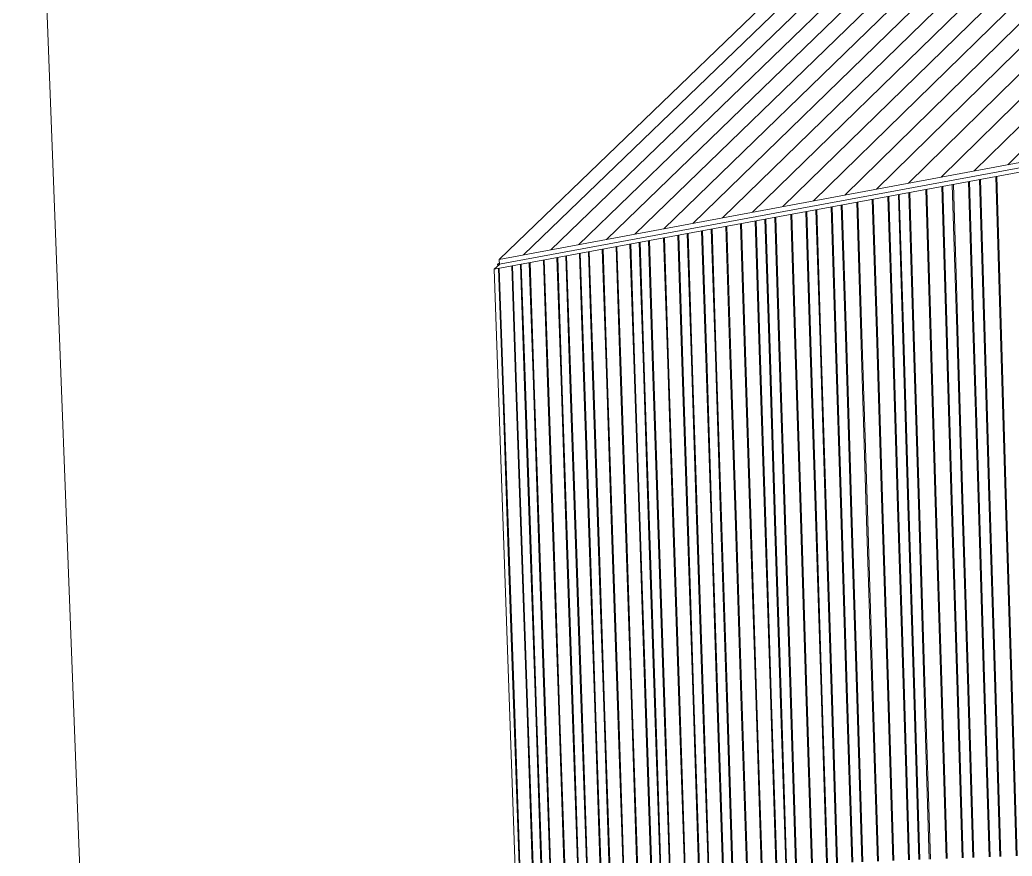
# Model space of a CAD drawing. Header units: inches. Extents: x 5690 to 5695, y -585 to 907.
# Drawn here: x 5692.5335 to 5692.659, y -584.1436 to -584.0377 of the extents above; entities that cross this region are included whole.
import ezdxf

# ---------------------------------------------------------------- set-up
doc = ezdxf.new("R2010")
doc.units = ezdxf.units.IN
doc.header["$MEASUREMENT"] = 0
for name, color, linetype, lineweight in [('A-ROOF', 132, 'Continuous', 13), ('A-ROOF-1', 132, 'Continuous', 9), ('A-ROOF-PATT-1', 132, 'Continuous', 9), ('A-WALL-PATT-1', 111, 'Continuous', 9), ('G-ANNO-SYMB-1', 111, 'Continuous', 9), ('I-WALL', 2, 'Continuous', 13), ('I-WALL-1', 2, 'Continuous', 9)]:
    doc.layers.add(name, color=color, linetype=linetype, lineweight=lineweight)

# ---------------------------------------------------------------- blocks, each defined once
blk = doc.blocks.new('FP_97-3D View 1 Copy 1 Copy 1')
at = {"layer": 'A-WALL-PATT-1'}
for p, q in [((-4883.84967, -584.07478), (-4883.85019, -584.05759)), ((-4883.84954, -584.07475), (-4883.85005, -584.05756)), ((-4883.8565, -584.07584), (-4883.85702, -584.05885)), ((-4883.85637, -584.07582), (-4883.85689, -584.05882)), ((-4883.85516, -584.07563), (-4883.85568, -584.0586)), ((-4883.85503, -584.07561), (-4883.85555, -584.05857)), ((-4883.85311, -584.07531), (-4883.85363, -584.05822)), ((-4883.85298, -584.07529), (-4883.85349, -584.05819)), ((-4883.85175, -584.0751), (-4883.85226, -584.05797)), ((-4883.85161, -584.07508), (-4883.85213, -584.05794)), ((-4883.86331, -584.07689), (-4883.86383, -584.0601)), ((-4883.86318, -584.07687), (-4883.8637, -584.06008)), ((-4883.86199, -584.07669), (-4883.86251, -584.05986)), ((-4883.86187, -584.07667), (-4883.86239, -584.05984)), ((-4883.86067, -584.07648), (-4883.86119, -584.05962)), ((-4883.86054, -584.07646), (-4883.86107, -584.05959)), ((-4883.85853, -584.07615), (-4883.85905, -584.05922)), ((-4883.8584, -584.07613), (-4883.85892, -584.0592)), ((-4883.87049, -584.078), (-4883.87101, -584.06143)), ((-4883.87037, -584.07799), (-4883.87089, -584.0614)), ((-4883.86921, -584.07781), (-4883.86973, -584.06119)), ((-4883.86908, -584.07779), (-4883.86961, -584.06117)), ((-4883.86725, -584.0775), (-4883.86778, -584.06083)), ((-4883.86713, -584.07748), (-4883.86765, -584.06081)), ((-4883.86529, -584.0772), (-4883.86581, -584.06047)), ((-4883.86516, -584.07718), (-4883.86568, -584.06044)), ((-4883.87762, -584.07911), (-4883.87814, -584.06274)), ((-4883.8775, -584.07909), (-4883.87802, -584.06272)), ((-4883.8756, -584.0788), (-4883.87612, -584.06237)), ((-4883.87548, -584.07878), (-4883.876, -584.06235)), ((-4883.87369, -584.0785), (-4883.87421, -584.06202)), ((-4883.87357, -584.07848), (-4883.87409, -584.06199)), ((-4883.87242, -584.0783), (-4883.87295, -584.06178)), ((-4883.8723, -584.07829), (-4883.87282, -584.06176)), ((-4883.88382, -584.08007), (-4883.88435, -584.06389)), ((-4883.8837, -584.08005), (-4883.88423, -584.06386)), ((-4883.88197, -584.07978), (-4883.88249, -584.06354)), ((-4883.88185, -584.07977), (-4883.88237, -584.06352)), ((-4883.8801, -584.0795), (-4883.88062, -584.0632)), ((-4883.87998, -584.07948), (-4883.8805, -584.06318)), ((-4883.87886, -584.0793), (-4883.87939, -584.06297)), ((-4883.87874, -584.07928), (-4883.87927, -584.06295)), ((-4883.88989, -584.08101), (-4883.89042, -584.06501)), ((-4883.88977, -584.081), (-4883.8903, -584.06498)), ((-4883.88869, -584.08083), (-4883.88922, -584.06478)), ((-4883.88858, -584.08081), (-4883.8891, -584.06476)), ((-4883.88687, -584.08055), (-4883.8874, -584.06445)), ((-4883.88675, -584.08053), (-4883.88728, -584.06443)), ((-4883.88566, -584.08036), (-4883.88619, -584.06423)), ((-4883.88555, -584.08034), (-4883.88607, -584.0642)), ((-4883.8977, -584.08223), (-4883.89823, -584.06645)), ((-4883.89759, -584.08221), (-4883.89812, -584.06643)), ((-4883.89594, -584.08195), (-4883.89647, -584.06612)), ((-4883.89583, -584.08193), (-4883.89635, -584.0661)), ((-4883.89477, -584.08177), (-4883.8953, -584.06591)), ((-4883.89466, -584.08175), (-4883.89518, -584.06588)), ((-4883.8936, -584.08159), (-4883.89412, -584.06569)), ((-4883.89348, -584.08157), (-4883.89401, -584.06567)), ((-4883.89169, -584.08129), (-4883.89222, -584.06534)), ((-4883.89158, -584.08128), (-4883.8921, -584.06532)), ((-4883.90406, -584.08321), (-4883.90458, -584.06762)), ((-4883.90395, -584.08319), (-4883.90448, -584.0676)), ((-4883.90233, -584.08294), (-4883.90286, -584.0673)), ((-4883.90222, -584.08293), (-4883.90275, -584.06728)), ((-4883.90119, -584.08277), (-4883.90172, -584.06709)), ((-4883.90108, -584.08275), (-4883.90161, -584.06707)), ((-4883.89945, -584.0825), (-4883.89998, -584.06677)), ((-4883.89934, -584.08248), (-4883.89987, -584.06675)), ((-4883.9109, -584.08427), (-4883.91143, -584.06888)), ((-4883.9108, -584.08426), (-4883.91133, -584.06886)), ((-4883.9098, -584.0841), (-4883.91033, -584.06868)), ((-4883.90969, -584.08409), (-4883.91022, -584.06866)), ((-4883.90869, -584.08393), (-4883.90922, -584.06847)), ((-4883.90858, -584.08391), (-4883.90911, -584.06845)), ((-4883.90689, -584.08365), (-4883.90742, -584.06814)), ((-4883.90678, -584.08363), (-4883.90731, -584.06812)), ((-4883.90519, -584.08339), (-4883.90571, -584.06783)), ((-4883.90508, -584.08337), (-4883.90561, -584.06781)), ((-4883.91257, -584.08453), (-4883.9131, -584.06919)), ((-4883.91247, -584.08452), (-4883.913, -584.06917)), ((-4883.85241, -584.09817), (-4883.85311, -584.07531)), ((-4883.85311, -584.07531), (-4883.85311, -584.07531)), ((-4883.85228, -584.09815), (-4883.85298, -584.07529)), ((-4883.85298, -584.07529), (-4883.85298, -584.07529)), ((-4883.85105, -584.09801), (-4883.85175, -584.0751)), ((-4883.85175, -584.0751), (-4883.85175, -584.0751)), ((-4883.85092, -584.09799), (-4883.85161, -584.07508)), ((-4883.85161, -584.07508), (-4883.85161, -584.07508)), ((-4883.84898, -584.09777), (-4883.84967, -584.07478)), ((-4883.84967, -584.07478), (-4883.84967, -584.07478)), ((-4883.84885, -584.09775), (-4883.84954, -584.07475)), ((-4883.84954, -584.07475), (-4883.84954, -584.07475)), ((-4883.85998, -584.09904), (-4883.86067, -584.07648)), ((-4883.86067, -584.07648), (-4883.86067, -584.07648)), ((-4883.85985, -584.09903), (-4883.86054, -584.07646)), ((-4883.86054, -584.07646), (-4883.86054, -584.07646)), ((-4883.85784, -584.09879), (-4883.85853, -584.07615)), ((-4883.85853, -584.07615), (-4883.85853, -584.07615)), ((-4883.85771, -584.09878), (-4883.8584, -584.07613)), ((-4883.8584, -584.07613), (-4883.8584, -584.07613)), ((-4883.85581, -584.09856), (-4883.8565, -584.07584)), ((-4883.8565, -584.07584), (-4883.8565, -584.07584)), ((-4883.85568, -584.09854), (-4883.85637, -584.07582)), ((-4883.85637, -584.07582), (-4883.85637, -584.07582)), ((-4883.85446, -584.0984), (-4883.85516, -584.07563)), ((-4883.85516, -584.07563), (-4883.85516, -584.07563)), ((-4883.85433, -584.09839), (-4883.85503, -584.07561)), ((-4883.85503, -584.07561), (-4883.85503, -584.07561)), ((-4883.86851, -584.10003), (-4883.86921, -584.07781)), ((-4883.86921, -584.07781), (-4883.86921, -584.07781)), ((-4883.86838, -584.10002), (-4883.86908, -584.07779)), ((-4883.86908, -584.07779), (-4883.86908, -584.07779)), ((-4883.86656, -584.0998), (-4883.86725, -584.0775)), ((-4883.86725, -584.0775), (-4883.86725, -584.0775)), ((-4883.86643, -584.09979), (-4883.86713, -584.07748)), ((-4883.86713, -584.07748), (-4883.86713, -584.07748)), ((-4883.86459, -584.09958), (-4883.86529, -584.0772)), ((-4883.86529, -584.0772), (-4883.86529, -584.0772)), ((-4883.86446, -584.09956), (-4883.86516, -584.07718)), ((-4883.86516, -584.07718), (-4883.86516, -584.07718)), ((-4883.86261, -584.09935), (-4883.86331, -584.07689)), ((-4883.86331, -584.07689), (-4883.86331, -584.07689)), ((-4883.86248, -584.09933), (-4883.86318, -584.07687)), ((-4883.86318, -584.07687), (-4883.86318, -584.07687)), ((-4883.8613, -584.0992), (-4883.86199, -584.07669)), ((-4883.86199, -584.07669), (-4883.86199, -584.07669)), ((-4883.86117, -584.09918), (-4883.86187, -584.07667)), ((-4883.86187, -584.07667), (-4883.86187, -584.07667)), ((-4883.8749, -584.10077), (-4883.8756, -584.0788)), ((-4883.8756, -584.0788), (-4883.8756, -584.0788)), ((-4883.87478, -584.10076), (-4883.87548, -584.07878)), ((-4883.87548, -584.07878), (-4883.87548, -584.07878)), ((-4883.87299, -584.10055), (-4883.87369, -584.0785)), ((-4883.87369, -584.0785), (-4883.87369, -584.0785)), ((-4883.87287, -584.10054), (-4883.87357, -584.07848)), ((-4883.87357, -584.07848), (-4883.87357, -584.07848)), ((-4883.87172, -584.1004), (-4883.87242, -584.0783)), ((-4883.87242, -584.0783), (-4883.87242, -584.0783)), ((-4883.8716, -584.10039), (-4883.8723, -584.07829)), ((-4883.8723, -584.07829), (-4883.8723, -584.07829)), ((-4883.86979, -584.10018), (-4883.87049, -584.078)), ((-4883.87049, -584.078), (-4883.87049, -584.078)), ((-4883.86967, -584.10017), (-4883.87037, -584.07799)), ((-4883.87037, -584.07799), (-4883.87037, -584.07799)), ((-4883.88312, -584.10173), (-4883.88382, -584.08007)), ((-4883.88382, -584.08007), (-4883.88382, -584.08007)), ((-4883.883, -584.10171), (-4883.8837, -584.08005)), ((-4883.8837, -584.08005), (-4883.8837, -584.08005)), ((-4883.88126, -584.10151), (-4883.88197, -584.07978)), ((-4883.88197, -584.07978), (-4883.88197, -584.07978)), ((-4883.88114, -584.1015), (-4883.88185, -584.07977)), ((-4883.88185, -584.07977), (-4883.88185, -584.07977)), ((-4883.8794, -584.10129), (-4883.8801, -584.0795)), ((-4883.8801, -584.0795), (-4883.8801, -584.0795)), ((-4883.87928, -584.10128), (-4883.87998, -584.07948)), ((-4883.87998, -584.07948), (-4883.87998, -584.07948)), ((-4883.87816, -584.10115), (-4883.87886, -584.0793)), ((-4883.87886, -584.0793), (-4883.87886, -584.0793)), ((-4883.87804, -584.10114), (-4883.87874, -584.07928)), ((-4883.87874, -584.07928), (-4883.87874, -584.07928)), ((-4883.87691, -584.10101), (-4883.87762, -584.07911)), ((-4883.87762, -584.07911), (-4883.87762, -584.07911)), ((-4883.87679, -584.10099), (-4883.8775, -584.07909)), ((-4883.8775, -584.07909), (-4883.8775, -584.07909)), ((-4883.89289, -584.10286), (-4883.8936, -584.08159)), ((-4883.8936, -584.08159), (-4883.8936, -584.08159)), ((-4883.89278, -584.10285), (-4883.89348, -584.08157)), ((-4883.89348, -584.08157), (-4883.89348, -584.08157)), ((-4883.89099, -584.10264), (-4883.89169, -584.08129)), ((-4883.89169, -584.08129), (-4883.89169, -584.08129)), ((-4883.89087, -584.10262), (-4883.89158, -584.08128)), ((-4883.89158, -584.08128), (-4883.89158, -584.08128)), ((-4883.88918, -584.10243), (-4883.88989, -584.08101)), ((-4883.88989, -584.08101), (-4883.88989, -584.08101)), ((-4883.88907, -584.10242), (-4883.88977, -584.081)), ((-4883.88977, -584.081), (-4883.88977, -584.081)), ((-4883.88799, -584.10229), (-4883.88869, -584.08083)), ((-4883.88869, -584.08083), (-4883.88869, -584.08083)), ((-4883.88787, -584.10228), (-4883.88858, -584.08081)), ((-4883.88858, -584.08081), (-4883.88858, -584.08081)), ((-4883.88617, -584.10208), (-4883.88687, -584.08055)), ((-4883.88687, -584.08055), (-4883.88687, -584.08055)), ((-4883.88605, -584.10207), (-4883.88675, -584.08053)), ((-4883.88675, -584.08053), (-4883.88675, -584.08053)), ((-4883.88496, -584.10194), (-4883.88566, -584.08036)), ((-4883.88566, -584.08036), (-4883.88566, -584.08036)), ((-4883.88484, -584.10193), (-4883.88555, -584.08034)), ((-4883.88555, -584.08034), (-4883.88555, -584.08034)), ((-4883.90049, -584.10374), (-4883.90119, -584.08277)), ((-4883.90119, -584.08277), (-4883.90119, -584.08277)), ((-4883.90037, -584.10373), (-4883.90108, -584.08275)), ((-4883.90108, -584.08275), (-4883.90108, -584.08275)), ((-4883.89875, -584.10354), (-4883.89945, -584.0825)), ((-4883.89945, -584.0825), (-4883.89945, -584.0825)), ((-4883.89863, -584.10352), (-4883.89934, -584.08248)), ((-4883.89934, -584.08248), (-4883.89934, -584.08248)), ((-4883.89699, -584.10333), (-4883.8977, -584.08223)), ((-4883.8977, -584.08223), (-4883.8977, -584.08223)), ((-4883.89688, -584.10332), (-4883.89759, -584.08221)), ((-4883.89759, -584.08221), (-4883.89759, -584.08221)), ((-4883.89523, -584.10313), (-4883.89594, -584.08195)), ((-4883.89594, -584.08195), (-4883.89594, -584.08195)), ((-4883.89512, -584.10312), (-4883.89583, -584.08193)), ((-4883.89583, -584.08193), (-4883.89583, -584.08193)), ((-4883.89406, -584.10299), (-4883.89477, -584.08177)), ((-4883.89477, -584.08177), (-4883.89477, -584.08177)), ((-4883.89395, -584.10298), (-4883.89466, -584.08175)), ((-4883.89466, -584.08175), (-4883.89466, -584.08175)), ((-4883.90909, -584.10474), (-4883.9098, -584.0841)), ((-4883.9098, -584.0841), (-4883.9098, -584.0841)), ((-4883.90898, -584.10472), (-4883.90969, -584.08409)), ((-4883.90969, -584.08409), (-4883.90969, -584.08409)), ((-4883.90798, -584.10461), (-4883.90869, -584.08393)), ((-4883.90869, -584.08393), (-4883.90869, -584.08393)), ((-4883.90787, -584.1046), (-4883.90858, -584.08391)), ((-4883.90858, -584.08391), (-4883.90858, -584.08391)), ((-4883.90618, -584.1044), (-4883.90689, -584.08365)), ((-4883.90689, -584.08365), (-4883.90689, -584.08365)), ((-4883.90607, -584.10439), (-4883.90678, -584.08363)), ((-4883.90678, -584.08363), (-4883.90678, -584.08363)), ((-4883.90448, -584.1042), (-4883.90519, -584.08339)), ((-4883.90519, -584.08339), (-4883.90519, -584.08339)), ((-4883.90437, -584.10419), (-4883.90508, -584.08337)), ((-4883.90508, -584.08337), (-4883.90508, -584.08337)), ((-4883.90335, -584.10407), (-4883.90406, -584.08321)), ((-4883.90406, -584.08321), (-4883.90406, -584.08321)), ((-4883.90324, -584.10406), (-4883.90395, -584.08319)), ((-4883.90395, -584.08319), (-4883.90395, -584.08319)), ((-4883.90163, -584.10387), (-4883.90233, -584.08294)), ((-4883.90233, -584.08294), (-4883.90233, -584.08294)), ((-4883.90152, -584.10386), (-4883.90222, -584.08293)), ((-4883.90222, -584.08293), (-4883.90222, -584.08293)), ((-4883.91186, -584.10506), (-4883.91257, -584.08453)), ((-4883.91257, -584.08453), (-4883.91257, -584.08453)), ((-4883.91176, -584.10505), (-4883.91247, -584.08452)), ((-4883.91247, -584.08452), (-4883.91247, -584.08452)), ((-4883.9102, -584.10487), (-4883.9109, -584.08427)), ((-4883.9109, -584.08427), (-4883.9109, -584.08427)), ((-4883.91009, -584.10485), (-4883.9108, -584.08426)), ((-4883.9108, -584.08426), (-4883.9108, -584.08426)), ((-4883.84829, -584.12068), (-4883.84898, -584.09777)), ((-4883.84898, -584.09777), (-4883.84898, -584.09777)), ((-4883.84816, -584.12067), (-4883.84885, -584.09775)), ((-4883.84885, -584.09775), (-4883.84885, -584.09775)), ((-4883.85928, -584.12153), (-4883.85998, -584.09904)), ((-4883.85998, -584.09904), (-4883.85998, -584.09904)), ((-4883.85915, -584.12152), (-4883.85985, -584.09903)), ((-4883.85985, -584.09903), (-4883.85985, -584.09903)), ((-4883.85714, -584.12137), (-4883.85784, -584.09879)), ((-4883.85784, -584.09879), (-4883.85784, -584.09879)), ((-4883.85701, -584.12136), (-4883.85771, -584.09878)), ((-4883.85771, -584.09878), (-4883.85771, -584.09878)), ((-4883.85512, -584.12121), (-4883.85581, -584.09856)), ((-4883.85581, -584.09856), (-4883.85581, -584.09856)), ((-4883.85499, -584.1212), (-4883.85568, -584.09854)), ((-4883.85568, -584.09854), (-4883.85568, -584.09854)), ((-4883.85377, -584.12111), (-4883.85446, -584.0984)), ((-4883.85446, -584.0984), (-4883.85446, -584.0984)), ((-4883.85364, -584.1211), (-4883.85433, -584.09839)), ((-4883.85433, -584.09839), (-4883.85433, -584.09839)), ((-4883.85172, -584.12095), (-4883.85241, -584.09817)), ((-4883.85241, -584.09817), (-4883.85241, -584.09817)), ((-4883.85159, -584.12094), (-4883.85228, -584.09815)), ((-4883.85228, -584.09815), (-4883.85228, -584.09815)), ((-4883.85036, -584.12084), (-4883.85105, -584.09801)), ((-4883.85105, -584.09801), (-4883.85105, -584.09801)), ((-4883.85023, -584.12083), (-4883.85092, -584.09799)), ((-4883.85092, -584.09799), (-4883.85092, -584.09799)), ((-4883.87102, -584.12244), (-4883.87172, -584.1004)), ((-4883.87172, -584.1004), (-4883.87172, -584.1004)), ((-4883.8709, -584.12243), (-4883.8716, -584.10039)), ((-4883.8716, -584.10039), (-4883.8716, -584.10039)), ((-4883.86909, -584.12229), (-4883.86979, -584.10018)), ((-4883.86979, -584.10018), (-4883.86979, -584.10018)), ((-4883.86897, -584.12228), (-4883.86967, -584.10017)), ((-4883.86967, -584.10017), (-4883.86967, -584.10017)), ((-4883.86781, -584.12219), (-4883.86851, -584.10003)), ((-4883.86851, -584.10003), (-4883.86851, -584.10003)), ((-4883.86769, -584.12218), (-4883.86838, -584.10002)), ((-4883.86838, -584.10002), (-4883.86838, -584.10002)), ((-4883.86586, -584.12204), (-4883.86656, -584.0998)), ((-4883.86656, -584.0998), (-4883.86656, -584.0998)), ((-4883.86573, -584.12203), (-4883.86643, -584.09979)), ((-4883.86643, -584.09979), (-4883.86643, -584.09979)), ((-4883.86389, -584.12189), (-4883.86459, -584.09958)), ((-4883.86459, -584.09958), (-4883.86459, -584.09958)), ((-4883.86377, -584.12188), (-4883.86446, -584.09956)), ((-4883.86446, -584.09956), (-4883.86446, -584.09956)), ((-4883.86191, -584.12173), (-4883.86261, -584.09935)), ((-4883.86261, -584.09935), (-4883.86261, -584.09935)), ((-4883.86179, -584.12172), (-4883.86248, -584.09933)), ((-4883.86248, -584.09933), (-4883.86248, -584.09933)), ((-4883.8606, -584.12163), (-4883.8613, -584.0992)), ((-4883.8613, -584.0992), (-4883.8613, -584.0992)), ((-4883.86047, -584.12162), (-4883.86117, -584.09918)), ((-4883.86117, -584.09918), (-4883.86117, -584.09918)), ((-4883.88056, -584.12317), (-4883.88126, -584.10151)), ((-4883.88126, -584.10151), (-4883.88126, -584.10151)), ((-4883.88044, -584.12316), (-4883.88114, -584.1015)), ((-4883.88114, -584.1015), (-4883.88114, -584.1015)), ((-4883.8787, -584.12303), (-4883.8794, -584.10129)), ((-4883.8794, -584.10129), (-4883.8794, -584.10129)), ((-4883.87858, -584.12302), (-4883.87928, -584.10128)), ((-4883.87928, -584.10128), (-4883.87928, -584.10128)), ((-4883.87746, -584.12293), (-4883.87816, -584.10115)), ((-4883.87816, -584.10115), (-4883.87816, -584.10115)), ((-4883.87734, -584.12292), (-4883.87804, -584.10114)), ((-4883.87804, -584.10114), (-4883.87804, -584.10114)), ((-4883.87621, -584.12284), (-4883.87691, -584.10101)), ((-4883.87691, -584.10101), (-4883.87691, -584.10101)), ((-4883.87609, -584.12283), (-4883.87679, -584.10099)), ((-4883.87679, -584.10099), (-4883.87679, -584.10099)), ((-4883.8742, -584.12268), (-4883.8749, -584.10077)), ((-4883.8749, -584.10077), (-4883.8749, -584.10077)), ((-4883.87408, -584.12267), (-4883.87478, -584.10076)), ((-4883.87478, -584.10076), (-4883.87478, -584.10076)), ((-4883.87229, -584.12253), (-4883.87299, -584.10055)), ((-4883.87299, -584.10055), (-4883.87299, -584.10055)), ((-4883.87217, -584.12252), (-4883.87287, -584.10054)), ((-4883.87287, -584.10054), (-4883.87287, -584.10054)), ((-4883.89219, -584.12407), (-4883.89289, -584.10286)), ((-4883.89289, -584.10286), (-4883.89289, -584.10286)), ((-4883.89207, -584.12406), (-4883.89278, -584.10285)), ((-4883.89278, -584.10285), (-4883.89278, -584.10285)), ((-4883.89028, -584.12392), (-4883.89099, -584.10264)), ((-4883.89099, -584.10264), (-4883.89099, -584.10264)), ((-4883.89017, -584.12391), (-4883.89087, -584.10262)), ((-4883.89087, -584.10262), (-4883.89087, -584.10262)), ((-4883.88848, -584.12378), (-4883.88918, -584.10243)), ((-4883.88918, -584.10243), (-4883.88918, -584.10243)), ((-4883.88837, -584.12377), (-4883.88907, -584.10242)), ((-4883.88907, -584.10242), (-4883.88907, -584.10242)), ((-4883.88729, -584.12369), (-4883.88799, -584.10229)), ((-4883.88799, -584.10229), (-4883.88799, -584.10229)), ((-4883.88717, -584.12368), (-4883.88787, -584.10228)), ((-4883.88787, -584.10228), (-4883.88787, -584.10228)), ((-4883.88546, -584.12355), (-4883.88617, -584.10208)), ((-4883.88617, -584.10208), (-4883.88617, -584.10208)), ((-4883.88535, -584.12354), (-4883.88605, -584.10207)), ((-4883.88605, -584.10207), (-4883.88605, -584.10207)), ((-4883.88426, -584.12345), (-4883.88496, -584.10194)), ((-4883.88496, -584.10194), (-4883.88496, -584.10194)), ((-4883.88414, -584.12345), (-4883.88484, -584.10193)), ((-4883.88484, -584.10193), (-4883.88484, -584.10193)), ((-4883.88242, -584.12331), (-4883.88312, -584.10173)), ((-4883.88312, -584.10173), (-4883.88312, -584.10173)), ((-4883.8823, -584.1233), (-4883.883, -584.10171)), ((-4883.883, -584.10171), (-4883.883, -584.10171)), ((-4883.90366, -584.12495), (-4883.90437, -584.10419)), ((-4883.90437, -584.10419), (-4883.90437, -584.10419)), ((-4883.90264, -584.12487), (-4883.90335, -584.10407)), ((-4883.90335, -584.10407), (-4883.90335, -584.10407)), ((-4883.90253, -584.12486), (-4883.90324, -584.10406)), ((-4883.90324, -584.10406), (-4883.90324, -584.10406)), ((-4883.90092, -584.12474), (-4883.90163, -584.10387)), ((-4883.90163, -584.10387), (-4883.90163, -584.10387)), ((-4883.90081, -584.12473), (-4883.90152, -584.10386)), ((-4883.90152, -584.10386), (-4883.90152, -584.10386)), ((-4883.89978, -584.12465), (-4883.90049, -584.10374)), ((-4883.90049, -584.10374), (-4883.90049, -584.10374)), ((-4883.89967, -584.12464), (-4883.90037, -584.10373)), ((-4883.90037, -584.10373), (-4883.90037, -584.10373)), ((-4883.89804, -584.12452), (-4883.89875, -584.10354)), ((-4883.89875, -584.10354), (-4883.89875, -584.10354)), ((-4883.89793, -584.12451), (-4883.89863, -584.10352)), ((-4883.89863, -584.10352), (-4883.89863, -584.10352)), ((-4883.89629, -584.12438), (-4883.89699, -584.10333)), ((-4883.89699, -584.10333), (-4883.89699, -584.10333)), ((-4883.89618, -584.12437), (-4883.89688, -584.10332)), ((-4883.89688, -584.10332), (-4883.89688, -584.10332)), ((-4883.89453, -584.12425), (-4883.89523, -584.10313)), ((-4883.89523, -584.10313), (-4883.89523, -584.10313)), ((-4883.89442, -584.12424), (-4883.89512, -584.10312)), ((-4883.89512, -584.10312), (-4883.89512, -584.10312)), ((-4883.89336, -584.12416), (-4883.89406, -584.10299)), ((-4883.89406, -584.10299), (-4883.89406, -584.10299)), ((-4883.89325, -584.12415), (-4883.89395, -584.10298)), ((-4883.89395, -584.10298), (-4883.89395, -584.10298)), ((-4883.91116, -584.12553), (-4883.91186, -584.10506)), ((-4883.91186, -584.10506), (-4883.91186, -584.10506)), ((-4883.91105, -584.12552), (-4883.91176, -584.10505)), ((-4883.91176, -584.10505), (-4883.91176, -584.10505)), ((-4883.90949, -584.1254), (-4883.9102, -584.10487)), ((-4883.9102, -584.10487), (-4883.9102, -584.10487)), ((-4883.90938, -584.12539), (-4883.91009, -584.10485)), ((-4883.91009, -584.10485), (-4883.91009, -584.10485)), ((-4883.90839, -584.12531), (-4883.90909, -584.10474)), ((-4883.90909, -584.10474), (-4883.90909, -584.10474)), ((-4883.90828, -584.1253), (-4883.90898, -584.10472)), ((-4883.90898, -584.10472), (-4883.90898, -584.10472)), ((-4883.90728, -584.12523), (-4883.90798, -584.10461)), ((-4883.90798, -584.10461), (-4883.90798, -584.10461)), ((-4883.90717, -584.12522), (-4883.90787, -584.1046)), ((-4883.90787, -584.1046), (-4883.90787, -584.1046)), ((-4883.90548, -584.12509), (-4883.90618, -584.1044)), ((-4883.90618, -584.1044), (-4883.90618, -584.1044)), ((-4883.90537, -584.12508), (-4883.90607, -584.10439)), ((-4883.90607, -584.10439), (-4883.90607, -584.10439)), ((-4883.90377, -584.12496), (-4883.90448, -584.1042)), ((-4883.90448, -584.1042), (-4883.90448, -584.1042)), ((-4883.86122, -584.14405), (-4883.86191, -584.12173)), ((-4883.86191, -584.12173), (-4883.86191, -584.12173)), ((-4883.86109, -584.14405), (-4883.86179, -584.12172)), ((-4883.86179, -584.12172), (-4883.86179, -584.12172)), ((-4883.85991, -584.144), (-4883.8606, -584.12163)), ((-4883.8606, -584.12163), (-4883.8606, -584.12163)), ((-4883.85978, -584.144), (-4883.86047, -584.12162)), ((-4883.86047, -584.12162), (-4883.86047, -584.12162)), ((-4883.85859, -584.14395), (-4883.85928, -584.12153)), ((-4883.85928, -584.12153), (-4883.85928, -584.12153)), ((-4883.85846, -584.14394), (-4883.85915, -584.12152)), ((-4883.85915, -584.12152), (-4883.85915, -584.12152)), ((-4883.85645, -584.14387), (-4883.85714, -584.12137)), ((-4883.85714, -584.12137), (-4883.85714, -584.12137)), ((-4883.85632, -584.14386), (-4883.85701, -584.12136)), ((-4883.85701, -584.12136), (-4883.85701, -584.12136)), ((-4883.85443, -584.14379), (-4883.85512, -584.12121)), ((-4883.85512, -584.12121), (-4883.85512, -584.12121)), ((-4883.8543, -584.14379), (-4883.85499, -584.1212)), ((-4883.85499, -584.1212), (-4883.85499, -584.1212)), ((-4883.85308, -584.14374), (-4883.85377, -584.12111)), ((-4883.85377, -584.12111), (-4883.85377, -584.12111)), ((-4883.85295, -584.14373), (-4883.85364, -584.1211)), ((-4883.85364, -584.1211), (-4883.85364, -584.1211)), ((-4883.85103, -584.14366), (-4883.85172, -584.12095)), ((-4883.85172, -584.12095), (-4883.85172, -584.12095)), ((-4883.8509, -584.14366), (-4883.85159, -584.12094)), ((-4883.85159, -584.12094), (-4883.85159, -584.12094)), ((-4883.84967, -584.14361), (-4883.85036, -584.12084)), ((-4883.85036, -584.12084), (-4883.85036, -584.12084)), ((-4883.84954, -584.1436), (-4883.85023, -584.12083)), ((-4883.85023, -584.12083), (-4883.85023, -584.12083)), ((-4883.8476, -584.14353), (-4883.84829, -584.12068)), ((-4883.84829, -584.12068), (-4883.84829, -584.12068)), ((-4883.84747, -584.14352), (-4883.84816, -584.12067)), ((-4883.84816, -584.12067), (-4883.84816, -584.12067)), ((-4883.87788, -584.14469), (-4883.87858, -584.12302)), ((-4883.87858, -584.12302), (-4883.87858, -584.12302)), ((-4883.87676, -584.14465), (-4883.87746, -584.12293)), ((-4883.87746, -584.12293), (-4883.87746, -584.12293)), ((-4883.87664, -584.14464), (-4883.87734, -584.12292)), ((-4883.87734, -584.12292), (-4883.87734, -584.12292)), ((-4883.87552, -584.1446), (-4883.87621, -584.12284)), ((-4883.87621, -584.12284), (-4883.87621, -584.12284)), ((-4883.8754, -584.14459), (-4883.87609, -584.12283)), ((-4883.87609, -584.12283), (-4883.87609, -584.12283)), ((-4883.8735, -584.14452), (-4883.8742, -584.12268)), ((-4883.8742, -584.12268), (-4883.8742, -584.12268)), ((-4883.87338, -584.14452), (-4883.87408, -584.12267)), ((-4883.87408, -584.12267), (-4883.87408, -584.12267)), ((-4883.87159, -584.14445), (-4883.87229, -584.12253)), ((-4883.87229, -584.12253), (-4883.87229, -584.12253)), ((-4883.87147, -584.14444), (-4883.87217, -584.12252)), ((-4883.87217, -584.12252), (-4883.87217, -584.12252)), ((-4883.87033, -584.1444), (-4883.87102, -584.12244)), ((-4883.87102, -584.12244), (-4883.87102, -584.12244)), ((-4883.8702, -584.14439), (-4883.8709, -584.12243)), ((-4883.8709, -584.12243), (-4883.8709, -584.12243)), ((-4883.8684, -584.14433), (-4883.86909, -584.12229)), ((-4883.86909, -584.12229), (-4883.86909, -584.12229)), ((-4883.86827, -584.14432), (-4883.86897, -584.12228)), ((-4883.86897, -584.12228), (-4883.86897, -584.12228)), ((-4883.86712, -584.14428), (-4883.86781, -584.12219)), ((-4883.86781, -584.12219), (-4883.86781, -584.12219)), ((-4883.86699, -584.14427), (-4883.86769, -584.12218)), ((-4883.86769, -584.12218), (-4883.86769, -584.12218)), ((-4883.86516, -584.1442), (-4883.86586, -584.12204)), ((-4883.86586, -584.12204), (-4883.86586, -584.12204)), ((-4883.86504, -584.1442), (-4883.86573, -584.12203)), ((-4883.86573, -584.12203), (-4883.86573, -584.12203)), ((-4883.8632, -584.14413), (-4883.86389, -584.12189)), ((-4883.86389, -584.12189), (-4883.86389, -584.12189)), ((-4883.86307, -584.14412), (-4883.86377, -584.12188)), ((-4883.86377, -584.12188), (-4883.86377, -584.12188)), ((-4883.89383, -584.1453), (-4883.89453, -584.12425)), ((-4883.89453, -584.12425), (-4883.89453, -584.12425)), ((-4883.89371, -584.14529), (-4883.89442, -584.12424)), ((-4883.89442, -584.12424), (-4883.89442, -584.12424)), ((-4883.89266, -584.14525), (-4883.89336, -584.12416)), ((-4883.89336, -584.12416), (-4883.89336, -584.12416)), ((-4883.89254, -584.14525), (-4883.89325, -584.12415)), ((-4883.89325, -584.12415), (-4883.89325, -584.12415)), ((-4883.89148, -584.14521), (-4883.89219, -584.12407)), ((-4883.89219, -584.12407), (-4883.89219, -584.12407)), ((-4883.89137, -584.1452), (-4883.89207, -584.12406)), ((-4883.89207, -584.12406), (-4883.89207, -584.12406)), ((-4883.88958, -584.14514), (-4883.89028, -584.12392)), ((-4883.89028, -584.12392), (-4883.89028, -584.12392)), ((-4883.88947, -584.14513), (-4883.89017, -584.12391)), ((-4883.89017, -584.12391), (-4883.89017, -584.12391)), ((-4883.88778, -584.14507), (-4883.88848, -584.12378)), ((-4883.88848, -584.12378), (-4883.88848, -584.12378)), ((-4883.88766, -584.14506), (-4883.88837, -584.12377)), ((-4883.88837, -584.12377), (-4883.88837, -584.12377)), ((-4883.88659, -584.14502), (-4883.88729, -584.12369)), ((-4883.88729, -584.12369), (-4883.88729, -584.12369)), ((-4883.88647, -584.14502), (-4883.88717, -584.12368)), ((-4883.88717, -584.12368), (-4883.88717, -584.12368)), ((-4883.88476, -584.14495), (-4883.88546, -584.12355)), ((-4883.88546, -584.12355), (-4883.88546, -584.12355)), ((-4883.88465, -584.14495), (-4883.88535, -584.12354)), ((-4883.88535, -584.12354), (-4883.88535, -584.12354)), ((-4883.88356, -584.14491), (-4883.88426, -584.12345)), ((-4883.88426, -584.12345), (-4883.88426, -584.12345)), ((-4883.88344, -584.1449), (-4883.88414, -584.12345)), ((-4883.88414, -584.12345), (-4883.88414, -584.12345)), ((-4883.88172, -584.14484), (-4883.88242, -584.12331)), ((-4883.88242, -584.12331), (-4883.88242, -584.12331)), ((-4883.8816, -584.14483), (-4883.8823, -584.1233)), ((-4883.8823, -584.1233), (-4883.8823, -584.1233)), ((-4883.87986, -584.14476), (-4883.88056, -584.12317)), ((-4883.88056, -584.12317), (-4883.88056, -584.12317)), ((-4883.87974, -584.14476), (-4883.88044, -584.12316)), ((-4883.88044, -584.12316), (-4883.88044, -584.12316)), ((-4883.878, -584.14469), (-4883.8787, -584.12303)), ((-4883.8787, -584.12303), (-4883.8787, -584.12303)), ((-4883.91045, -584.14594), (-4883.91116, -584.12553)), ((-4883.91116, -584.12553), (-4883.91116, -584.12553)), ((-4883.91035, -584.14593), (-4883.91105, -584.12552)), ((-4883.91105, -584.12552), (-4883.91105, -584.12552)), ((-4883.90879, -584.14587), (-4883.90949, -584.1254)), ((-4883.90949, -584.1254), (-4883.90949, -584.1254)), ((-4883.90868, -584.14587), (-4883.90938, -584.12539)), ((-4883.90938, -584.12539), (-4883.90938, -584.12539)), ((-4883.90768, -584.14583), (-4883.90839, -584.12531)), ((-4883.90839, -584.12531), (-4883.90839, -584.12531)), ((-4883.90757, -584.14583), (-4883.90828, -584.1253)), ((-4883.90828, -584.1253), (-4883.90828, -584.1253)), ((-4883.90657, -584.14579), (-4883.90728, -584.12523)), ((-4883.90728, -584.12523), (-4883.90728, -584.12523)), ((-4883.90646, -584.14578), (-4883.90717, -584.12522)), ((-4883.90717, -584.12522), (-4883.90717, -584.12522)), ((-4883.90477, -584.14572), (-4883.90548, -584.12509)), ((-4883.90548, -584.12509), (-4883.90548, -584.12509)), ((-4883.90466, -584.14571), (-4883.90537, -584.12508)), ((-4883.90537, -584.12508), (-4883.90537, -584.12508)), ((-4883.90307, -584.14565), (-4883.90377, -584.12496)), ((-4883.90377, -584.12496), (-4883.90377, -584.12496)), ((-4883.90296, -584.14565), (-4883.90366, -584.12495)), ((-4883.90366, -584.12495), (-4883.90366, -584.12495)), ((-4883.90194, -584.14561), (-4883.90264, -584.12487)), ((-4883.90264, -584.12487), (-4883.90264, -584.12487)), ((-4883.90183, -584.14561), (-4883.90253, -584.12486)), ((-4883.90253, -584.12486), (-4883.90253, -584.12486)), ((-4883.90022, -584.14554), (-4883.90092, -584.12474)), ((-4883.90092, -584.12474), (-4883.90092, -584.12474)), ((-4883.90011, -584.14554), (-4883.90081, -584.12473)), ((-4883.90081, -584.12473), (-4883.90081, -584.12473)), ((-4883.89908, -584.1455), (-4883.89978, -584.12465)), ((-4883.89978, -584.12465), (-4883.89978, -584.12465)), ((-4883.89897, -584.1455), (-4883.89967, -584.12464)), ((-4883.89967, -584.12464), (-4883.89967, -584.12464)), ((-4883.89734, -584.14543), (-4883.89804, -584.12452)), ((-4883.89804, -584.12452), (-4883.89804, -584.12452)), ((-4883.89723, -584.14543), (-4883.89793, -584.12451)), ((-4883.89793, -584.12451), (-4883.89793, -584.12451)), ((-4883.89559, -584.14537), (-4883.89629, -584.12438)), ((-4883.89629, -584.12438), (-4883.89629, -584.12438)), ((-4883.89548, -584.14536), (-4883.89618, -584.12437)), ((-4883.89618, -584.12437), (-4883.89618, -584.12437))]:
    blk.add_line(p, q, dxfattribs=at)
blk = doc.blocks.new('FP_119-3D View 1 Copy 1 Copy 1')
at = {"layer": 'A-ROOF-PATT-1'}
for p, q in [((-4883.84866, -584.05607), (-4883.73775, -583.94648)), ((-4883.8529, -584.05686), (-4883.74252, -583.94797)), ((-4883.85708, -584.05764), (-4883.74722, -583.94944)), ((-4883.86121, -584.0584), (-4883.75186, -583.9509)), ((-4883.86527, -584.05916), (-4883.75644, -583.95233)), ((-4883.86928, -584.05991), (-4883.76096, -583.95375)), ((-4883.87323, -584.06065), (-4883.76542, -583.95515)), ((-4883.87712, -584.06137), (-4883.76982, -583.95653)), ((-4883.88097, -584.06209), (-4883.77417, -583.95789)), ((-4883.88476, -584.0628), (-4883.77846, -583.95923)), ((-4883.8885, -584.0635), (-4883.78269, -583.96056)), ((-4883.89219, -584.06418), (-4883.78687, -583.96187)), ((-4883.89583, -584.06486), (-4883.791, -583.96316)), ((-4883.89942, -584.06553), (-4883.79507, -583.96444)), ((-4883.90297, -584.0662), (-4883.79909, -583.9657)), ((-4883.90646, -584.06685), (-4883.80307, -583.96694)), ((-4883.90992, -584.06749), (-4883.80699, -583.96817))]:
    blk.add_line(p, q, dxfattribs=at)

msp = doc.modelspace()

# ---------------------------------------------------------------- linework, layer by layer
at = {"layer": 'A-ROOF'}
for p, q in [((5692.69659, -583.96928), (5692.59409, -584.06807)), ((5692.59409, -584.06807), (5692.91081, -584.00899)), ((5692.59409, -584.06807), (5692.59412, -584.06868))]:
    msp.add_line(p, q, dxfattribs=at)
at = {"layer": 'G-ANNO-SYMB-1'}
msp.add_line((5692.53345, -583.94702), (5692.55304, -584.45712), dxfattribs=at)
at = {"layer": 'I-WALL'}
for p, q in [((5692.91082, -584.00996), (5692.5939, -584.06872)), ((5692.9105, -584.01081), (5692.59348, -584.06929)), ((5692.59348, -584.06929), (5692.59412, -584.06868)), ((5692.5939, -584.06872), (5692.59412, -584.06851)), ((5692.59391, -584.06887), (5692.5939, -584.06872)), ((5692.59348, -584.06929), (5692.59734, -584.18097))]:
    msp.add_line(p, q, dxfattribs=at)

# ---------------------------------------------------------------- block references
at = {"layer": 'A-ROOF-1'}
msp.add_blockref('FP_119-3D View 1 Copy 1 Copy 1', (10576.50711, 0), dxfattribs=at)
at = {"layer": 'I-WALL-1'}
msp.add_blockref('FP_97-3D View 1 Copy 1 Copy 1', (10576.50711, 0), dxfattribs=at)

doc.saveas('drawing.dxf')
